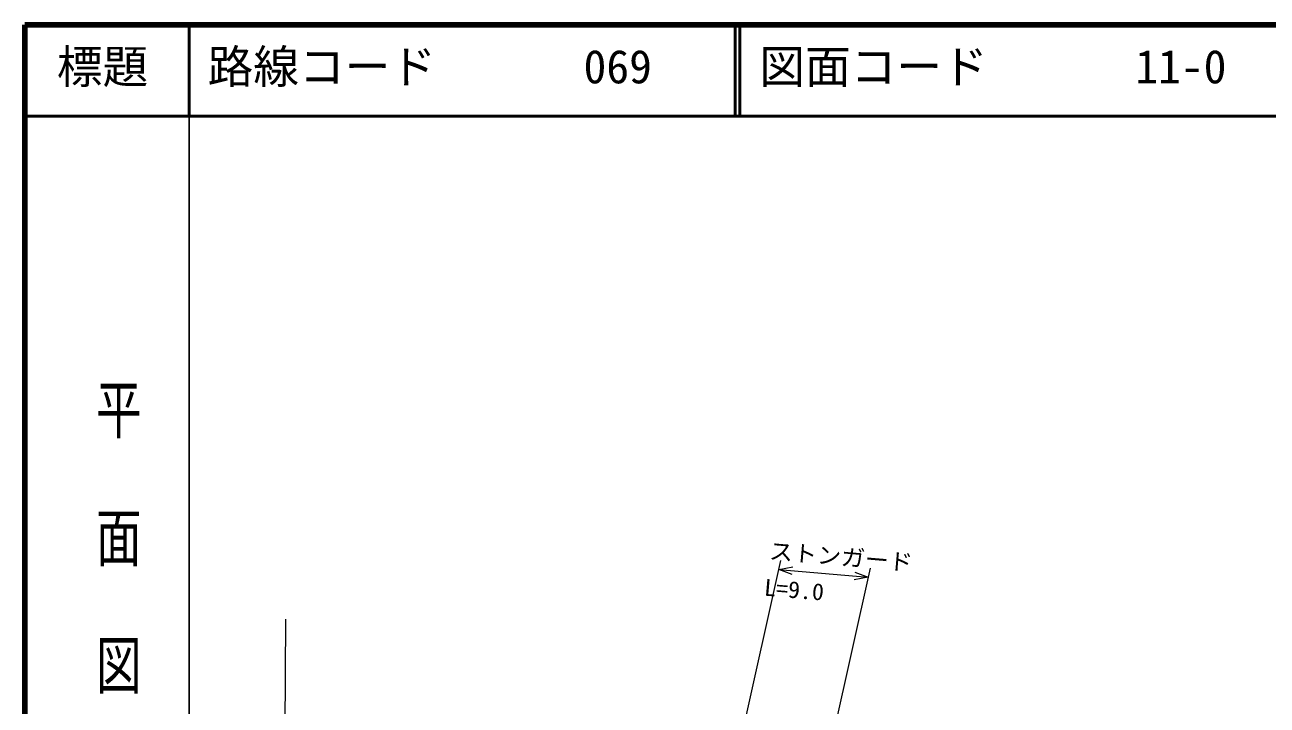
# Model space of a CAD drawing. Units: millimetres, scale not verified, with parts at other scales. Extents: x 39477 to 671106, y 19738 to 375030.
# Drawn here: x 39477 to 173651, y 301570 to 375030 of the extents above; entities that cross this region are included whole.
import ezdxf
from ezdxf.enums import TextEntityAlignment as Align

# ---------------------------------------------------------------- set-up
doc = ezdxf.new("R2010")
doc.units = ezdxf.units.MM
doc.header["$LTSCALE"] = 986.92
doc.linetypes.add('CHAIN', pattern=[18.5, 12, -1.5, 3.5, -1.5])
for name, color, linetype, lineweight in [('M-BMK', 2, 'CHAIN', 13), ('M-STR-HTXT', 7, 'Continuous', 13), ('M-TTL', 2, 'Continuous', 140), ('M-TTL-BAND', 7, 'Continuous', 25), ('M-TTL-LINE', 7, 'Continuous', 50), ('M-TTL-TXT', 7, 'Continuous', 13)]:
    doc.layers.add(name, color=color, linetype=linetype, lineweight=lineweight)
doc.styles.add('@ＭＳ ゴシック', font='')
doc.styles.add('ＭＳ ゴシック', font='')
doc.styles.get('@ＭＳ ゴシック').set_extended_font_data('@MS Gothic')
doc.styles.get('ＭＳ ゴシック').set_extended_font_data('MS Gothic')

msp = doc.modelspace()

# ---------------------------------------------------------------- linework, layer by layer
at = {"layer": 'M-BMK'}
msp.add_line((67643.4, 310867), (67453.4, 286001), dxfattribs=at)
at = {"layer": 'M-STR-HTXT'}
for p, q in [((116305.9, 295479), (121123.8, 317181.1)), ((120922.9, 316215.3), (122432.4, 316503.3)), ((122362.5, 315677.6), (120922.9, 316215.3)), ((120922.9, 316215.3), (130564.3, 315399.3)), ((130765.2, 316365.2), (125537.3, 292866.8)), ((130564.3, 315399.3), (129054.8, 315111.2)), ((129124.7, 315937), (130564.3, 315399.3))]:
    msp.add_line(p, q, dxfattribs=at)
at = {"layer": 'M-TTL'}
for p, q in [((39476.8, 375029.7), (39476.8, 19738.4)), ((671105.7, 375029.7), (39476.8, 375029.7))]:
    msp.add_line(p, q, dxfattribs=at)
at = {"layer": 'M-TTL-BAND'}
msp.add_line((57241.4, 365160.5), (57241.4, 19738.4), dxfattribs=at)
at = {"layer": 'M-TTL-LINE'}
for p, q in [((57241.4, 375029.7), (57241.4, 365160.5)), ((116209.9, 375029.7), (116209.9, 365160.5)), ((116703.3, 375029.7), (116703.3, 365160.5)), ((39476.8, 365160.5), (671105.7, 365160.5))]:
    msp.add_line(p, q, dxfattribs=at)

# ---------------------------------------------------------------- texts
at = {"layer": 'M-STR-HTXT', "style": 'ＭＳ ゴシック', "width": 1.05}
for s, p in [('ストンガード', (119764.2, 316808.4)), ('L=9.0', (119223, 312864.2))]:
    msp.add_text(s, height=1809, rotation=355.2, dxfattribs=at).set_placement(p, align=Align.BOTTOM_LEFT)
at = {"layer": 'M-TTL-BAND', "style": '@ＭＳ ゴシック', "width": 1.4}
msp.add_text('平  面  図', height=3618, rotation=270, dxfattribs=at).set_placement((46658.6, 337008.3), align=Align.BOTTOM_LEFT)
at = {"layer": 'M-TTL-TXT', "style": 'ＭＳ ゴシック'}
for s, p in [('標題', (42931, 367627.8)), ('路線コード', (59215.2, 367627.8)), ('069', (99819.1, 367627.8)), ('図面コード', (118805, 367627.8)), ('11-0', (159408.3, 367627.8))]:
    msp.add_text(s, height=3618, dxfattribs=at).set_placement(p, align=Align.BOTTOM_LEFT)

doc.saveas('drawing.dxf')
